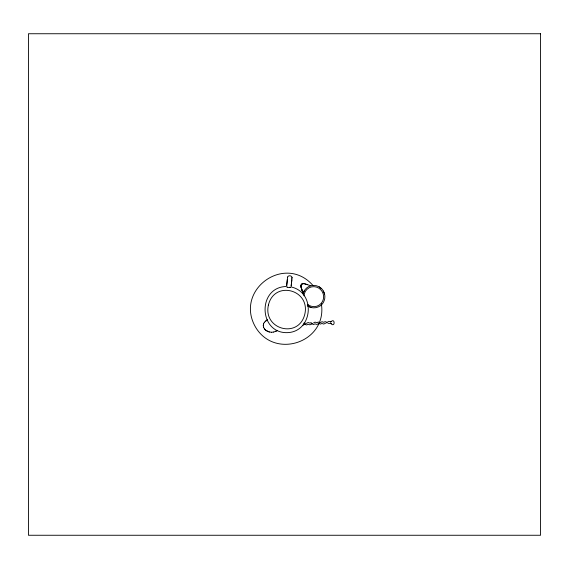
<?xml version="1.0" encoding="UTF-8"?>
<svg xmlns="http://www.w3.org/2000/svg" width="569" height="569" viewBox="0 0 569 569"><rect width="100%" height="100%" fill="white"/><g stroke="black" fill="none" stroke-linecap="round" stroke-linejoin="round"><path stroke-width="0.85" d="M291.2 285.809L292.068 277.523C291.918 275.474 288.184 275.069 287.601 277.046L286.641 286.129L287.359 279.315M291.108 286.584L291.833 279.799M263.262 325.568L263.561 323.768M330.553 322.289C335.034 316.464 335.532 328.676 330.617 323.356M292.068 277.523L291.691 278.241M303.028 293.775C304.138 289.827 306.961 286.876 310.788 285.773L304.187 283.568A2.589 2.532 67.3 0 0 301.022 286.847L303.028 293.775L304.088 291.065M263.547 323.853L264.386 322.175M264.372 322.26L267.416 319.778M311.513 324.024L309.885 324.828L308.135 324.273L306.655 324.949L304.379 324.195L305.012 324.238L302.95 325.205M313.555 322.886L315.091 322.125L316.826 322.708L318.235 322.061L320.034 322.68L322.04 321.734L323.711 322.296L325.176 321.627L326.883 322.282M327.388 322.154L328.982 321.357L330.987 321.755M328.164 323.37L331.478 323.377M265.687 320.895L267.402 319.856M275.681 331.457L277.395 330.418L273.689 332.097M304.187 283.568L304.251 283.54A2.589 2.532 67.3 0 0 301.079 286.826L303.085 293.753M310.788 285.773L313.654 285.382L316.528 285.759L319.223 286.876L321.549 288.654L319.223 286.876M323.348 290.979C326.428 298.661 323.114 289.208 321.485 288.682M311.101 307.53C308.049 306.115 305.845 305.34 311.101 307.53C314.906 308.426 319.045 307.352 321.819 304.557C324.43 301.798 325.532 297.587 324.501 293.689M303.69 323.185L306.25 323.398L308.149 322.516L309.941 323.121L311.293 322.502M325.667 323.164L323.754 324.053L321.89 323.455L320.518 324.074L318.69 323.427L319.01 323.583L316.819 324.444L315.013 323.868L313.59 324.515L312.616 324.309M285.915 286.513C257.259 287.544 258.575 333.484 287.331 332.645C312.694 331.898 316.101 292.829 291.641 287.103M271.541 332.296L273.696 332.012M287.21 286.925C284.891 287.373 293.476 287.992 289.913 287.167M271.555 332.218C268.234 332.303 264.663 330.489 263.561 327.211M326.578 322.851L327.189 322.979M311.264 323.74L311.776 323.875M307.459 284.685L304.145 283.746A2.589 2.255 -26.6 0 0 300.973 287.025L302.025 290.311M269.414 331.969L265.702 330.212L264.386 328.818M312.161 323.341L312.758 323.647M307.303 305.496L308.462 306.385M313.106 285.631C285.169 253.369 234.414 289.628 255.325 326.762C274.656 360.205 327.467 342.147 321.364 303.846M263.276 325.482L263.547 327.289M287.601 277.046L287.637 277.437M303.946 295.816A10.029 9.829 67.3 0 1 316.449 287.068A10.029 9.829 67.3 0 1 322.545 301.378A10.029 9.829 67.3 0 1 307.58 304.337M268.39 305.119C262.842 329.671 298.967 339.16 304.849 314.038C310.404 289.486 274.279 279.998 268.39 305.119M540.55 33.742L28.45 33.742L28.45 535.258L540.55 535.258L540.55 33.742"/></g></svg>
